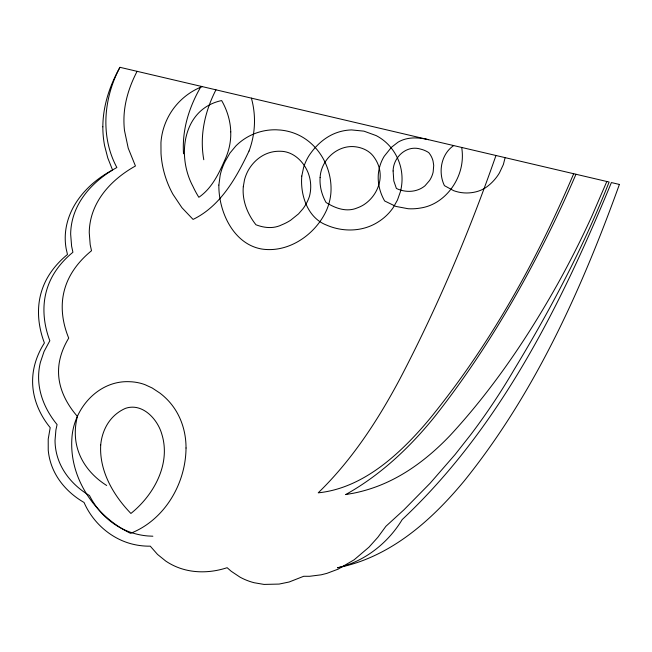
<?xml version="1.0" encoding="UTF-8"?>
<svg xmlns="http://www.w3.org/2000/svg" width="652" height="652" viewBox="0 0 652 652"><rect width="100%" height="100%" fill="white"/><g stroke="black" fill="none" stroke-linecap="round" stroke-linejoin="round"><path stroke-width="0.98" d="M102.845 126.83C102.918 105.877 109.764 85.453 119.952 67.311L609.115 182.03C583.353 247.41 550.418 309.741 514.045 369.782A678.545 654.176 -7.5 0 1 470.948 434.395L455.096 454.534L430.141 483.205L403.938 509.823L385.886 526.311L377.867 537.272L368.959 547.191L354.191 559.766L338.119 569.147L326.88 573.369L321.151 574.819L309.561 576.295L303.718 576.278L289.129 582.008L279.105 584.078L264.003 584.42L254.117 582.725A59.837 57.686 -7.5 0 1 239.977 577.126L231.232 571.282L227.124 567.705C211.835 572.741 194.858 573.491 179.561 568.055A61.435 59.226 -7.5 0 1 165.755 561.07L157.531 554.42L150.27 546.164A66.463 64.075 -7.5 0 1 134.809 544.664C112.291 539.97 93.171 523.409 84.051 502.472C69.699 494.216 57.563 481.502 51.769 465.83A65.461 63.114 -7.5 0 1 48.232 450.173L48.215 439.106L50.204 427.647C40.693 416.041 34.108 401.803 32.828 386.75A70.041 67.523 -7.5 0 1 33.537 370.287C35.241 360.548 39.104 351.281 44.401 342.968C38.696 327.948 36.626 311.273 40.408 295.527A72.315 69.723 -7.5 0 1 46.724 279.015C51.875 269.529 59.136 261.313 67.482 254.5L66.137 248.591A64.939 62.608 -7.5 0 1 65.665 230.808C69.006 203.905 89.34 182.242 112.568 170.025L107.8 158.012L104.613 145.73A105.608 101.818 -7.5 0 1 102.845 126.83M505.113 157.637L503.385 164.467L499.424 172.951A48.965 47.205 -7.5 0 1 486.93 186.774C481.16 191.044 473.865 192.919 466.759 192.992A37.082 35.754 -7.5 0 1 453.662 190.677L444.436 185.657C437.924 172.307 441.045 154.19 453.678 145.575M495.968 155.494C469.35 231.884 437.704 306.579 400.246 378.299C378.168 419.839 352.129 459.937 318.209 492.839C355.519 489.008 386.823 464.933 411.991 438.723A371.29 357.956 -7.5 0 0 435.52 411.599C492.92 339.627 537.77 258.298 573.687 173.717M249.007 151.044C236.456 177.548 220.58 206.138 193.065 219.414L181.924 207.695L172.976 194.337A103.766 100.041 -7.5 0 1 161.011 153.473L160.946 142.641A68.313 65.86 -7.5 0 1 173.66 108.362C180.938 98.656 190.889 90.954 202.242 86.61M606.825 181.492L592.163 215.519A991.855 956.239 -7.5 0 1 558.65 282.161C528.112 336.954 492.692 389.383 450.051 435.536C429.309 457.256 404.835 476.164 376.465 486.677A147.279 141.989 -7.5 0 1 353.604 493.189L345.65 494.583C380.483 475.153 410.002 447.353 434.892 416.416C481.983 356.603 521.013 290.735 554.118 222.275A1285.19 1239.044 -7.5 0 0 575.969 174.255M119.952 67.311C103.611 97.906 100.106 136.309 116.855 167.507C97.466 178.314 79.935 194.866 73.35 216.611A67.8 65.363 -7.5 0 0 70.652 234.133L71.606 246.171L72.918 252.259C64.572 259.064 57.311 267.279 52.16 276.774A72.315 69.723 -7.5 0 0 45.844 293.286C42.062 309.032 44.132 325.707 49.837 340.719L44.051 351.51L40.375 362.398A66.871 64.466 -7.5 0 0 38.615 378.706C39.038 395.601 46.463 411.648 57.074 424.566L55.917 429.929L55.029 440.459A61.932 59.707 -7.5 0 0 57.115 455.552C61.834 472.643 74.418 486.669 89.495 495.536C96.985 510.402 109.316 522.904 124.508 529.848A68.656 66.186 -7.5 0 0 147.914 535.977L152.87 536.213M215.959 89.829C206.896 107.45 201.468 127.246 202.381 147.156A103.057 99.357 -7.5 0 0 203.783 159.732M137.099 71.337C130.343 84.287 125.494 98.379 124.239 112.992A95.974 92.527 -7.5 0 0 124.499 130.571L128.224 148.191L135.445 165.999C116.056 176.806 98.525 193.359 91.932 215.103A67.8 65.363 -7.5 0 0 89.242 232.625L90.188 244.663L91.508 250.743C81.679 258.746 73.195 268.624 67.93 280.221A68.623 66.154 -7.5 0 0 62.999 296.733C60.807 310.727 63.366 325.095 68.713 338.111C63.945 345.976 60.424 354.664 59.087 363.8A59.593 57.457 -7.5 0 0 59.006 378.812C60.88 392.936 68.142 405.788 77.392 416.416C75.241 424.802 74.646 433.596 76.031 442.154A61.272 59.071 -7.5 0 0 80.229 456.098C85.722 468.356 95.371 478.397 106.675 485.479M201.101 86.341C192.796 100.62 186.594 116.292 184.312 132.706A113.334 109.259 -7.5 0 0 183.326 149.561L183.497 153.799M428.535 139.683C420.434 137.792 411.73 136.944 403.694 139.609A28.892 27.857 -7.5 0 0 398.038 142.185L391.477 147.262L384.191 156.309A43.382 41.826 -7.5 0 0 378.861 170.278C376.921 180.791 379.35 191.778 384.647 200.971L395.886 206.423L408.144 208.73A50.685 48.867 -7.5 0 0 420.589 208.012C439.187 205.217 453.792 190.139 459.619 172.788A56.284 54.263 -7.5 0 0 461.689 147.45M251.387 98.134A91.679 88.387 -7.5 0 1 249.04 151.052M230.759 131.875L230.743 135.795A65.257 62.91 -7.5 0 1 225.502 158.501C219.194 172.861 212.202 188.135 198.836 197.295A108.452 104.564 -7.5 0 1 192.845 186.195C176.488 155.649 182.796 108.884 221.647 100.555C227.108 110.074 230.441 120.873 230.759 131.875M218.86 185.07C218.534 211.46 233.318 244.231 261.892 249.048C289.447 253.18 316.693 233.628 327.133 208.836A59.202 57.074 -7.5 0 0 330.792 194.182C332.919 172.087 322.015 148.795 302.797 137.311A52.747 50.848 -7.5 0 0 294.476 133.301A53.097 51.198 -7.5 0 0 280.776 130.082L276.22 129.797A53.684 51.752 -7.5 0 0 235.796 146.015L229.944 153.065L225.225 161.24A61.239 59.039 -7.5 0 0 220.164 175.282L218.86 185.07M320.099 177.621C319.496 186.268 321.835 194.956 326.041 202.479C335.511 208.387 346.717 212.511 357.483 207.825A32.013 30.864 -7.5 0 0 364.166 204.508C372.39 199.056 378.29 190.082 379.863 180.319A33.097 31.907 -7.5 0 0 374.281 157.54C369.774 150.645 361.664 147.173 353.669 146.618A27.897 26.895 -7.5 0 0 346.106 147.156C331.966 150.115 320.784 163.171 320.099 177.621M186.024 447.997C185.779 483.784 164.557 519.994 130.579 533.328C95.176 516.213 69.047 478.323 71.907 438.258C73.562 408.568 98.362 380.336 129.365 381.697A47.327 45.624 -7.5 0 1 144.891 384.623L152.25 388.022L159.919 393.099A66.724 64.328 -7.5 0 1 173.465 406.995C181.949 418.853 186.081 433.49 186.024 447.997M393.107 170.963L393.8 180.946L396.4 188.469C403.27 191.761 411.502 192.405 418.633 189.561A23.39 22.551 -7.5 0 0 424.998 185.787L429.562 180.498A27.091 26.121 -7.5 0 0 433.14 172.12L433.719 165.396L433.018 160.938A23.236 22.404 -7.5 0 0 430.214 154.597L428.788 152.649A25.444 24.523 -7.5 0 0 420.458 149.072C406.498 144.809 393.303 157.124 393.107 170.963M243.294 186.725C242.055 200.482 247.483 214.117 255.951 224.769C264.492 228.029 273.579 228.925 281.908 224.769A50.228 48.427 -7.5 0 0 290.67 220.213L298.518 213.897L302.993 208.738A45.135 43.513 -7.5 0 0 309.48 196.252A40.831 39.364 -7.5 0 0 308.437 173.595C304.117 161.949 293.473 151.321 280.433 151.264A31.85 30.709 -7.5 0 0 268.983 152.837C260.181 155.673 252.903 162.218 248.355 170.18A43.798 42.225 -7.5 0 0 244.476 179.911L243.294 186.725M100.71 444.957C99.161 471.005 113.334 495.292 130.913 513.458C153.799 495.08 171.077 463.882 161.818 434.175C157.588 419.065 142.283 402.471 125.355 408.397A39.014 37.612 -7.5 0 0 114.874 415.153C106.406 422.7 101.72 433.784 100.71 444.957M301.794 176.04C300.091 194.842 307.5 217.874 326.554 225.095C343.001 232.267 362.805 231.819 378.119 221.99A50.799 48.973 -7.5 0 0 393.254 207.532L397.451 200.066L400.393 191.753A54.132 52.184 -7.5 0 0 400.638 167.075C398.364 157.865 393.441 149.324 386.481 142.853A48.346 46.61 -7.5 0 0 376.228 135.624L363.955 131.15L351.518 129.919A46.227 44.564 -7.5 0 0 339.374 131.843C326.717 135.494 316.334 144.63 309.146 155.445A51.092 49.259 -7.5 0 0 303.596 167.466L301.794 176.04M619.4 184.443C581.486 289.553 534.721 393.49 464.142 481.037C436.245 514.607 402.781 545.854 361.167 561.168A154.785 149.226 -7.5 0 1 337.475 567.77C357.524 563.271 375.633 551.812 389.407 536.71A112.788 108.737 -7.5 0 0 402.194 519.579C499.758 427.94 561.087 304.737 611.397 182.56L619.4 184.443"/></g></svg>
